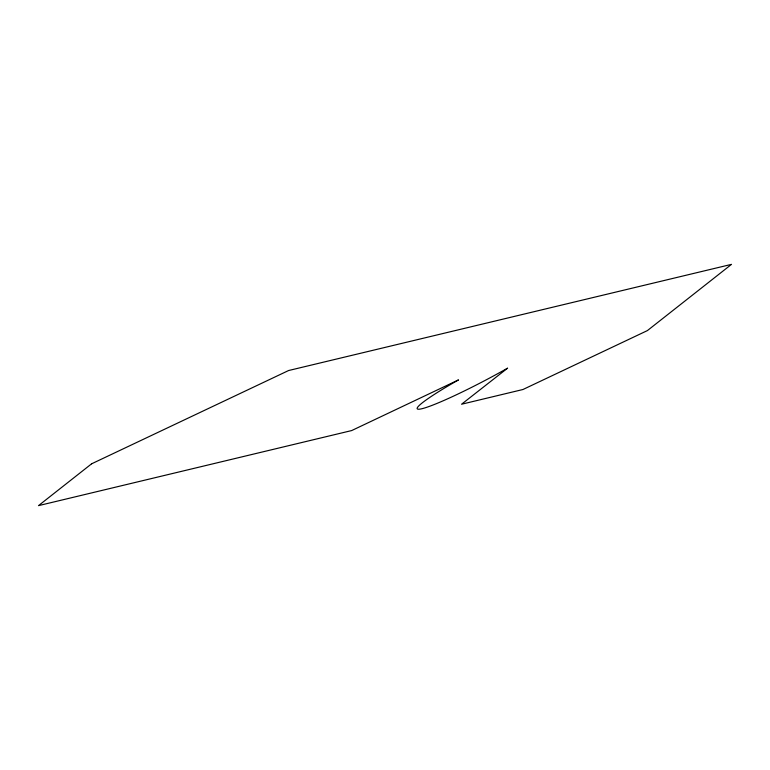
<?xml version="1.0" encoding="UTF-8"?>
<svg xmlns="http://www.w3.org/2000/svg" width="770" height="770" viewBox="0 0 770 770"><rect width="100%" height="100%" fill="white"/><g stroke="black" fill="none" stroke-linecap="round" stroke-linejoin="round"><path stroke-width="1.16" d="M91.62 463.8L38.5 505.64L351.669 430.565L458.497 379.908A74.42 6.612 -27.8 0 0 421.902 408.726A74.42 6.612 -27.8 0 0 507.623 368.137L461.557 404.231L522.965 389.505L647.416 330.58L731.5 264.36L288.606 370.524L91.62 463.8"/></g></svg>
